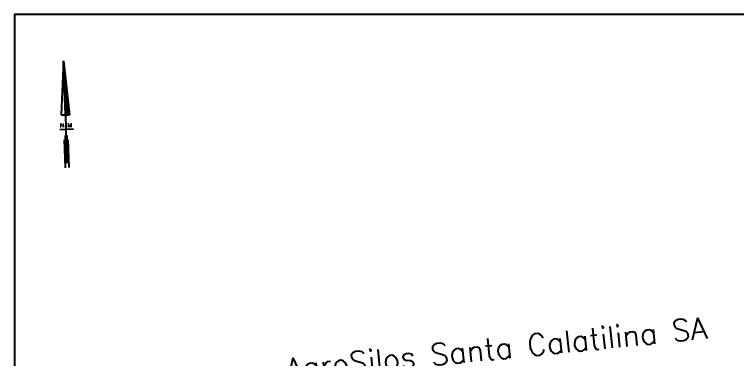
# Model space of a CAD drawing. Header units: inches. Extents: x 653559 to 669309, y 7245317 to 7256454.
# Drawn here: x 653559 to 658572, y 7254069 to 7256454 of the extents above; entities that cross this region are included whole.
import ezdxf
from ezdxf.enums import TextEntityAlignment as Align

# ---------------------------------------------------------------- set-up
doc = ezdxf.new("R2010")
doc.units = ezdxf.units.IN
doc.header["$MEASUREMENT"] = 0
doc.layers.add('Recuadro A3', color=7, linetype='Continuous')
doc.layers.add('Referencias', color=7, linetype='Continuous')
doc.styles.add('ROMANC', font='romanc')
doc.styles.add('ROMANS', font='romans.shx', dxfattribs={"height": 150})

# ---------------------------------------------------------------- blocks, each defined once
blk = doc.blocks.new('*X0')
at = {"color": 0}
for p, q in [((503.22, 657), (503.22, 657)), ((503.22, 656), (503.3, 656)), ((503.22, 655), (503.38, 655)), ((503.22, 654), (503.46, 654)), ((503.22, 653), (503.54, 653)), ((503.22, 652), (503.62, 652)), ((503.22, 651), (503.7, 651)), ((503.22, 650), (503.78, 650)), ((503.22, 649), (503.86, 649)), ((503.22, 648), (503.94, 648)), ((503.22, 647), (504.02, 647)), ((503.22, 646), (504.1, 646)), ((503.22, 645), (504.18, 645)), ((503.22, 644), (504.26, 644)), ((503.22, 643), (504.34, 643)), ((503.22, 642), (504.42, 642)), ((503.22, 641), (504.5, 641)), ((503.22, 640), (504.58, 640)), ((503.22, 639), (504.66, 639)), ((503.22, 638), (504.74, 638)), ((503.22, 637), (504.82, 637)), ((503.22, 636), (504.9, 636)), ((503.22, 635), (504.98, 635)), ((503.22, 634), (505.06, 634)), ((503.22, 633), (505.14, 633)), ((503.22, 632), (505.22, 632)), ((503.22, 631), (505.3, 631)), ((503.22, 630), (505.38, 630)), ((503.22, 629), (505.46, 629)), ((503.22, 628), (505.54, 628)), ((503.22, 627), (505.62, 627)), ((503.22, 626), (505.7, 626)), ((503.22, 625), (505.78, 625)), ((503.22, 624), (505.86, 624)), ((503.22, 623), (505.94, 623)), ((503.22, 622), (506.02, 622)), ((503.22, 621), (506.1, 621)), ((503.22, 620), (506.18, 620)), ((503.22, 619), (506.26, 619)), ((503.22, 618), (506.34, 618)), ((503.22, 617), (506.42, 617)), ((503.22, 616), (506.5, 616)), ((503.22, 615), (506.58, 615)), ((503.22, 614), (506.66, 614)), ((503.22, 613), (506.74, 613)), ((503.22, 612), (506.82, 612)), ((503.22, 611), (506.9, 611)), ((503.22, 610), (506.98, 610)), ((503.22, 609), (507.07, 609)), ((503.22, 608), (507.15, 608)), ((503.22, 607), (507.23, 607)), ((503.22, 606), (507.31, 606)), ((503.22, 605), (507.39, 605)), ((503.22, 604), (507.47, 604)), ((503.22, 603), (507.55, 603)), ((503.22, 602), (507.63, 602)), ((503.22, 601), (507.71, 601)), ((503.22, 600), (507.79, 600)), ((503.22, 599), (507.87, 599)), ((503.22, 598), (507.95, 598))]:
    blk.add_line(p, q, dxfattribs=at)

msp = doc.modelspace()

# ---------------------------------------------------------------- linework, layer by layer
for p, q in [((653901, 7256132.6), (653882.7, 7255757.3)), ((653912.7, 7255758.2), (653901, 7256132.6)), ((653901, 7256132.6), (653942.7, 7255759.2)), ((653882.7, 7255757.3), (653942.7, 7255759.2)), ((653912.7, 7255758.2), (653921.5, 7255477.9)), ((653875, 7255657.4), (653969.5, 7255660.4)), ((653910.9, 7255614.1), (653916.8, 7255423.7)), ((653923.5, 7255614.5), (653929.4, 7255424.1)), ((653905.5, 7255584.7), (653911.5, 7255391.6)), ((653930.7, 7255585.5), (653936.7, 7255392.4))]:
    msp.add_line(p, q)
at = {"layer": 'Recuadro A3', "linetype": 'Continuous'}
msp.add_lwpolyline([(653559.3, 7245316.5), (669309.3, 7245316.5), (669309.3, 7256454), (653559.3, 7256454)], close=True, dxfattribs=at)

# ---------------------------------------------------------------- block references
at = {"xscale": 6.299999999999495, "yscale": 6.299999999999495, "zscale": 6.299999999999495, "rotation": 1.785524404292711}
msp.add_blockref('*X0', (650861.3, 7251896.7), dxfattribs=at)

# ---------------------------------------------------------------- texts
at = {"style": 'ROMANC'}
msp.add_text('N M', height=26.58, rotation=1.7855, dxfattribs=at).set_placement((653874.6, 7255671.3), (653959.4, 7255674), align=Align.ALIGNED)
at = {"layer": 'Referencias', "linetype": 'Continuous', "transparency": 33554613, "style": 'ROMANS'}
msp.add_text('AgroSilos Santa Calatilina SA', height=150, rotation=5.6447, dxfattribs=at).set_placement((655450.1, 7253919))

doc.saveas('drawing.dxf')
